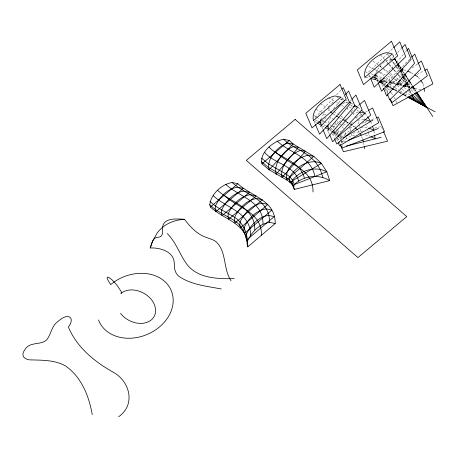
<?xml version="1.0" encoding="UTF-8"?>
<svg xmlns="http://www.w3.org/2000/svg" width="458" height="458" viewBox="0 0 458 458"><rect width="100%" height="100%" fill="white"/><g stroke="black" fill="none" stroke-linecap="round" stroke-linejoin="round"><path stroke-width="0.34" stroke-dasharray="2.29 1.72" d="M333.928 128.532L333.962 127.164L336.252 121.725M338.119 135.11L337.786 133.931L338.015 130.633L339.596 132.894M340.076 136.484L340.305 134.641M341.513 138.814L341.702 137.681L341.044 135.854M342.08 143.371L342.149 140.801M328.317 123.002L330.458 117.471L335.296 120.391M320.858 119.71L324.545 111.929M375.875 73.24C378.543 66.685 383.821 60.782 390.84 59.008L392.134 59.208M321.974 122.366L326.102 117.506M333.441 108.855L343.998 96.42M388.859 71.448L403.504 54.256M405.336 52.103L406.246 51.033M350.112 101.321L351.561 99.741M376.058 75.782L377.026 74.74M386.701 64.297L387.668 63.256M389.603 61.166L401.214 48.634M315.293 117.46L334.117 97.428M336.533 94.858L341.359 89.722M341.702 137.681L345.55 133.604L350.593 130.015L349.288 126.397M409.755 59.156L383.701 85.073L384.228 86.367M387.565 53.609L368.243 72.335L369.028 74.282M388.069 53.117L393.153 48.187M328.077 106.869L329.611 105.454M331.649 103.577L333.178 102.163M342.326 142.054L346.271 138.648L351.429 135.843L354.893 135.287M340.781 120.62L330.533 129.333L332.147 133.158M351.023 111.912L354.801 108.701M358.036 105.953L359.118 105.031M389.552 85.033L390.685 84.175M392.958 82.463L403.761 74.311M412.292 67.876L417.41 64.017M346.288 118.765L345.149 119.595L343.615 118.278M343.174 125.337L350.525 121.004M356.043 117.752L362.169 114.139M365.238 112.336L367.688 110.888M391.458 88.486L387.084 90.873L388.361 94.096M399.576 84.043L410.196 78.238M417.066 74.477L423.936 70.721M351.194 123.334L352.471 122.704M342.899 103.548L345.945 102.226L347.817 102.523M344.061 141.997L346.036 141.219M336.275 133.209L340.947 131.417M349.62 128.085L356.959 125.269M362.301 123.219L366.973 121.427M371.644 119.635L375.646 118.101M358.202 112.416L353.118 113.773L354.744 116.103M339.996 136.404L345.515 135.081M353.101 133.261L362.765 130.948M374.489 128.137L381.388 126.482M363.915 119.527L357.589 120.185L358.969 123.998M360.79 127.204L367.528 127.501L366.801 125.486M365.244 134.938L368.667 135.488L370.425 136.404M343.901 99.695L339.996 99.008L342.973 100.617M365.564 77.362L369.509 78.255M376.648 79.864L379.459 80.499M385.001 81.753L388.464 82.532M393.222 83.608L395.397 84.095M399.439 85.011L402.324 85.663M406.349 86.568L410.643 87.535M414.799 88.474L421.034 89.883M368.324 75.965L371.043 76.709M375.806 78.02L380.564 79.326M385.321 80.631L388.722 81.564M393.485 82.869L396.204 83.614M399.605 84.547L402.324 85.297M406.401 86.413L409.801 87.346L408.811 85.457M365.175 71.763L367.843 72.696M371.169 73.858L374.501 75.02M375.835 75.484L382.493 77.814M385.161 78.742L389.821 80.373M392.483 81.301L396.479 82.698M399.811 83.86L403.143 85.022M408.467 86.883L409.801 87.346L408.622 85.583M403.698 69.816L406.836 70.956M368.925 66.496L374.587 69.387M375.216 69.708L377.73 70.99M380.243 72.272L385.275 74.837M387.794 76.12L392.191 78.37M394.71 79.652L397.853 81.255M400.366 82.537L403.515 84.14M408.542 86.705L409.801 87.346L408.845 86.287M376.625 80.236L378.571 81.284L376.682 80.27M385.481 85.016L383.598 83.997L385.436 85.011M389.878 87.386L391.762 88.405M394.905 90.1L398.672 92.138M399.302 92.476L401.809 93.833M404.322 95.19L407.465 96.884M345.2 99.924L348.069 101.47M336.704 102.575L339.206 103.926M327.67 108.14L331.329 110.115M339.401 117.798L341.794 119.091M325.798 114.952L321.785 112.645M322.06 120.362L323.869 121.341M324.47 121.662L328.083 123.614M323.795 124.771L325.621 125.755M322.06 125.847L324.493 127.164M389.81 87.381L391.687 88.394M394.813 90.089L398.563 92.121M399.193 92.459L401.689 93.81M404.191 95.167L407.317 96.861M376.132 78.473L379.837 80.585M383.535 82.703L386.615 84.461M389.701 86.224L392.168 87.633M395.248 89.39L398.952 91.508M399.565 91.858L403.269 93.97M403.882 94.325L407.586 96.438M350.931 103.021L353.255 104.424M345.945 102.226L347.084 102.907M350.49 104.962L352.757 106.33L347.044 108.58L349.065 110.309M341.657 105.329L344.05 106.771M333.767 111.437L337.18 113.492M337.746 113.836L339.452 114.866M345.962 121.381L348.847 123.122M329.846 124.679L331.02 125.389M331.609 125.744L333.962 127.164M330.962 128.83L332.714 129.883M329.92 130.169L331.666 131.223M411.204 72.696L414.198 74.517M376.19 75.936L380.999 78.931M385.212 81.547L388.819 83.791M389.42 84.169L394.229 87.157M394.83 87.535L399.639 90.524M400.24 90.902L404.454 93.518M405.055 93.89L408.662 96.134M341.382 97.537L344.656 99.581M337.288 97.314L338.37 97.995M328.604 97.731L334.197 101.224M320.411 103.663L327.058 107.807M333.103 113.916L335.954 115.697M316.18 109.147L321.224 112.296M314.228 115.571L316.037 116.704M316.638 117.076L320.257 119.338M315.614 119.916L317.898 121.347M314.566 121.221L316.856 122.652M373.052 61.189L387.983 71.814M390.279 73.452L398.889 79.583M401.185 81.215L404.632 83.671M408.65 86.533L409.801 87.346M377.054 70.641L378.766 71.912M379.333 72.33L383.901 75.707M386.186 77.396L390.176 80.35M392.46 82.039L396.456 84.993M397.023 85.411L401.592 88.789M402.164 89.213L410.15 95.115M357.904 107.224L360.469 109.416M356.891 109.868L358.957 111.632M351.091 112.038L352.105 112.908M352.723 125.71L354.211 126.981M341.05 116.086L343.099 117.838M337.014 121.553L341.055 125.011M334.975 128.028L336.498 129.333M336.321 132.677L337.786 133.931M335.061 133.393L337.002 135.053M328.111 109.708L329.583 110.991M379.951 66.101L383.14 68.912M383.667 69.381L387.388 72.662M389.512 74.539L394.292 78.759M394.825 79.228L397.481 81.57M399.605 83.448L403.326 86.728M403.859 87.197L408.107 90.947M408.639 91.417L411.828 94.228M383.558 84.386L385.035 85.801M399.828 66.444L401.683 68.242M380.575 54.971L385.367 60.279M388.722 63.994L385.848 60.811L388.699 64.063M389.197 64.526L393.514 69.301M393.989 69.834L397.825 74.082M398.3 74.608L402.135 78.856M402.616 79.389L405.49 82.572M389.168 64.595L393.388 69.404M393.857 69.942L397.613 74.219M398.082 74.751L401.838 79.028M402.307 79.56L405.118 82.766M408.874 87.043L410.752 89.184M411.221 89.716L414.032 92.922M387.92 88.675L389.185 90.215M418.211 77.259L420.341 80.041M390.84 59.008L396.325 66.399M396.748 66.971L399.702 70.95M401.809 73.795L403.074 75.501M405.611 78.913L406.876 80.619M408.559 82.898L411.513 86.877M413.202 89.155L415.309 91.995M365.078 113.361L367.087 116.24M360.263 113.212L361.454 114.912M361.849 115.479L364.225 118.885M355.15 116.687L356.776 119.017M357.984 130.667L359.582 132.952M346.311 121.261L347.862 123.483M342.137 126.563L343.574 128.624M338.456 136.295L340.632 139.421L340.002 137.102L340.821 139.375M391.258 92.825L393.176 95.579M387.394 53.849L389.357 56.786M389.752 57.376L392.506 61.487M392.895 62.076L395.649 66.192M396.044 66.776L399.187 71.482M400.761 73.83L402.33 76.183M405.479 80.883L406.263 82.056M395.987 61.166L397.229 63.038M399.599 66.599L401.179 68.969M403.149 71.94L404.334 73.721M407.099 77.877L408.284 79.658M411.049 83.814L412.229 85.594M414.599 89.155L416.179 91.531M396.141 60.903L397.315 62.694M399.668 66.267L401.237 68.648M403.584 72.221L404.368 73.412M407.11 77.579L408.29 79.366M411.032 83.533L412.595 85.915M414.948 89.487L416.517 91.869M394.103 97.245L395.031 98.917M392.655 54.536L394.304 57.691M396.279 61.481L396.943 62.74M399.576 67.79L400.24 69.049M402.216 72.839L403.206 74.728M405.513 79.148L406.504 81.037M392.598 54.473L394.126 57.697M395.952 61.538L396.868 63.462M398.695 67.303L399.611 69.221M401.74 73.709L402.656 75.627M405.095 80.751L406.006 82.675M408.141 87.157L408.748 88.44M410.883 92.922L411.49 94.205M395.792 100.674L396.805 103.027M381.657 127.118L382.47 129.036M337.506 137.703L339.389 142.163M335.605 133.467L337.22 137.291M337.494 137.927L339.916 143.669M334.712 134.303L336.332 138.133M336.601 138.768L337.678 141.316M332.416 133.793L334.3 138.259M328.323 131.589L329.405 134.137M321.671 126.54L322.753 129.093M314.171 121.427L315.247 123.981M385.27 88.955L387.365 94.125M381.938 84.358L383.249 87.598M385.567 88.039L387.645 93.192M375.571 76.303L377.919 82.142M369.285 74.929L370.322 77.517M370.705 121.427L372.068 125.2M365.347 121.462L365.827 122.807M359.198 124.633L359.885 126.54M361.643 136.541L362.581 139.14M348.635 124.593L349.07 125.795M345.086 132.333L345.727 134.87M340.878 140.091L341.851 142.781L341.542 141.648M423.043 84.049L423.776 87.409M373.98 130.896L374.455 134.205M367.906 130.164L368.095 131.492M368.192 132.156L368.667 135.488M363.623 142.438L364.116 145.902M360.389 129.11L360.852 132.345M350.593 130.015L350.782 131.309M351.149 133.902L351.429 135.843M346.088 137.389L346.271 138.648M342.24 145.535L342.441 146.915M341.233 140.509L341.628 143.297"/><path stroke-width="0.69" d="M325.106 127.49L328.758 129.465L328.048 127.072L328.071 125M317.434 123.013L321.447 125.521L320.755 123.128L320.858 119.71M209.753 204.652C211.035 193.974 221.701 184.271 232.114 182.479L237.834 183.715C251.522 196.579 275.527 200.163 275.218 223.538L247.801 246.845C246.519 236.866 243.519 226.309 234.359 220.664C226.166 215.306 216.703 211.773 209.753 204.652L210.411 207.022C224.105 219.886 248.11 223.47 247.801 246.845M247.143 244.475C248.253 234.038 243.404 223.212 234.622 217.35C226.429 211.991 216.966 208.459 210.022 201.337M294.317 189.394L292.548 185.232L289.971 182.227L286.622 179.874L269.052 169.769L261.924 163.792C259.285 152.491 273.644 140.95 283.628 139.249L289.341 140.486L293.04 143.927L313.862 156.418L321.43 163.409L326.817 171.824L329.749 180.664C318.882 173.811 303.545 175.551 294.357 184.5L293.733 187.162L294.317 189.394L329.726 180.607M221.294 288.964C207.165 286.284 191.931 284.842 179.588 276.832C175.368 274.056 174.143 268.915 174.303 264.169C174.647 251.705 160.386 247.509 150.218 247.961L152.503 241.263L157.18 233.019A19.087 10.832 -49 0 1 163.208 226.819C169.231 222.078 176.84 219.76 184.414 219.262C189.303 225.513 194.69 231.748 201.818 235.492C206.26 237.931 211.493 238.584 215.729 241.418C226.899 251.287 222.937 268.915 231.061 280.765M150.218 247.961C151.77 244.4 152.245 238.979 156.315 237.33C157.981 237.187 159.911 237.416 161.21 236.105C163.523 233.643 162.355 229.996 162.596 226.991C164.033 217.229 177.315 219.021 184.414 219.262M375.577 73.893L374.988 75.192L374.902 77.768L375.434 79.589M247.406 241.166C251.608 232.12 259.285 223.876 269.504 222.307L275.218 223.538M276.122 174.189L298.501 147.333M327.613 130.902L349.992 104.04M345.372 94.8L348.584 91.016L354.778 105.683L326.789 138.654L323.022 129.728M406.704 50.495L408.536 48.342L414.57 63.25L386.655 96.025L383.512 88.245M282.111 177.406L305.681 151.232M333.601 134.12L357.171 107.939M352.047 99.214L355.912 95.001L362.106 109.662L332.634 141.791L329.674 134.778M269.075 169.826L293.017 143.869M320.566 126.54L344.508 100.583M401.695 48.113L405.084 44.46L411.072 59.38L381.566 91.222L378.176 82.789M341.84 89.207L343.288 87.667L349.483 102.334L319.552 134.177L315.516 124.616M411.759 57.158L414.765 54.17L420.776 69.038L389.718 99.947L387.628 94.772M393.662 47.695L399.765 41.781L405.736 56.683L374.22 87.238L370.585 78.169M118.645 416.757C135.62 404.901 130.152 382.184 114.162 372.743C95.012 362.101 77.144 347.811 68.379 327.052C75.261 317.972 68.723 313.123 60.685 319.306A17.249 9.79 -49 0 0 57.519 321.808C51.628 326.102 51.164 333.83 47.128 339.332A6.584 3.738 -49 0 1 45.892 340.546C39.565 345.183 29.427 341.685 24.904 349.654A8.061 4.574 -49 0 0 23.524 352.036L23.278 352.66A6.71 3.807 -49 0 0 22.9 354.538C22.774 357.904 26.535 359.393 29.301 359.851C41.403 360.211 54.422 359.788 65.345 365.822C81.364 376.739 89.064 396.17 92.224 414.633M286.645 179.931L313.839 156.361M338.136 136.644L365.329 113.074M261.953 163.85L289.319 140.429M313.438 120.557L340.809 97.142M364.929 77.27L392.3 53.849L386.609 52.676C376.625 54.376 362.261 65.918 364.906 77.213M210.411 207.022L237.834 183.715M359.656 104.573L364.511 100.451L370.705 115.113L336.727 143.995L334.569 138.894M417.977 63.588L421.389 61.017L427.36 75.833L391.544 102.855L389.987 98.991M343.294 137.898L372.898 120.065M289.994 182.278L321.407 163.351M368.301 110.527L372.589 108.002L378.783 122.664L339.561 145.781L338.216 142.593M424.56 70.377L427.062 69.015L432.93 83.82L392.958 105.678L390.663 99.884M348.011 140.44L378.285 128.48M292.57 185.284L326.794 171.767M376.316 117.843L378.319 117.076L384.514 131.738L341.8 148.129L340.454 144.94M346.523 145.993L381.216 137.32M234.21 278.63C218.025 278.928 198.457 278.647 187.328 264.896C179.857 254.98 176.273 242.5 167.319 233.614M298.524 147.384L293.504 146.634L287.801 143.045L283.628 139.249M392.781 59.311L395.357 59.712M349.065 102.718L350.931 103.021L349.214 102.088M305.709 151.283L300.522 150.436L293.504 146.634C283.742 150.058 273.317 163.369 276.1 174.137M293.04 143.927L287.801 143.045C277.914 145.953 266.304 158.84 269.052 169.769M353.404 106.445L357.904 107.224L354.418 105.122M313.862 156.418L308.171 155.205L300.522 150.436C290.658 153.464 279.328 166.46 282.088 177.355M340.832 97.193L335.119 95.962C325.134 97.663 310.77 109.204 313.415 120.506M370.167 78.404L375.995 79.715M380.1 80.642L385.001 81.753M389.082 82.669L392.535 83.453M396.09 84.255L398.861 84.879M403.017 85.818L405.788 86.442M411.336 87.696L414.799 88.474M359.473 112.078L365.078 113.361L361.494 110.292M372.406 77.087L375.806 78.02M381.926 79.698L384.646 80.442M389.403 81.747L392.122 82.497M396.88 83.803L398.924 84.364M403.681 85.669L405.719 86.23M321.43 163.409C309.436 158.084 296.154 166.569 289.794 176.782L289.347 179.897L289.971 182.227M364.62 119.452L370.705 121.427L367.488 116.819M374.501 75.02L375.835 75.484M383.163 78.043L384.491 78.513M397.149 82.927L399.147 83.625M404.471 85.486L405.805 85.955M407.465 71.185L410.603 72.33M326.817 171.824C315.362 165.567 300.517 170.365 292.525 180.08L291.952 182.954L292.548 185.232M368.799 128.045L373.888 130.232L372.52 126.46M398.483 81.576L399.742 82.217M404.769 84.782L406.028 85.423M371.014 136.707L375.113 138.843L374.644 135.534M382.968 83.659L379.201 81.627L382.934 83.654M389.248 87.049L386.111 85.354L389.185 87.037M392.392 88.743L394.275 89.762M402.439 94.171L403.698 94.846M408.089 97.222L435.1 111.804M342.99 119.738L345.389 121.032M326.228 126.082L328.048 127.072M392.311 88.732L394.189 89.751M402.319 94.148L403.567 94.829M407.946 97.199L426.701 107.355L416.906 92.464M380.449 80.94L382.917 82.348M387.233 84.816L388.47 85.52M408.198 96.787L426.701 107.355L415.732 92.568M349.425 123.465L351.733 124.857M332.25 131.572L334.575 132.98L333.876 130.587M414.793 74.883L417.788 76.704M409.263 96.506L426.701 107.355L414.501 93.461M336.521 116.051L338.8 117.471M318.47 121.702L320.755 123.128M399.468 79.99L400.613 80.808M405.21 84.077L406.355 84.896M410.723 95.539L426.701 107.355L412.355 94.697M261.266 161.422L268.365 167.376L285.958 177.504L289.347 179.897L291.952 182.954L293.733 187.162M261.529 158.107L268.474 163.953L286.216 174.183L289.794 176.782L292.525 180.08L294.357 184.5M264.69 152.434C274.422 163.89 294.213 165.103 298.708 180.996M355.208 127.828L357.188 129.528M268.926 146.949C279.678 158.571 300.334 160.655 304.352 178.07M330.567 111.849L332.537 113.561M275.636 152.136C289.324 165 313.329 168.584 313.026 191.959M232.114 182.479C245.803 195.348 269.814 198.927 269.504 222.307M225.605 184.248C239.294 197.117 263.298 200.696 262.989 224.076M224.122 195.371C237.811 208.235 261.816 211.814 261.512 235.194M217.413 190.179C231.101 203.043 255.106 206.627 254.797 230.002M213.176 195.663C226.865 208.527 250.869 212.111 250.566 235.486M277.119 141.018C289.645 152.983 311.291 156.567 314.846 176.33M385.527 86.276L387.497 88.159M402.147 68.689L403.074 69.587M405.965 83.104L407.408 84.696M390.027 91.245L390.874 92.276M120.563 313.392L121.467 314.497A36.611 29.049 -22.9 0 0 126.059 318.613C132.791 323.319 142.392 325.38 149.8 321.018A10.952 8.685 -22.9 0 0 152.709 318.556C157.976 312.562 155.336 303.345 150.161 298.198A36.692 29.112 -22.9 0 0 146.623 295.061C139.421 289.742 128.389 287.515 120.878 293.412L121.416 292.977A7.442 1.637 50 0 0 120.906 291.122L117.609 286.118A13.408 2.948 50 0 0 114.861 282.821L112.977 280.823A10.288 2.267 50 0 0 110.378 278.498A10.419 2.296 50 0 0 108.952 277.525L107.481 277.067L107.092 277.972L108.077 280.411L110.727 284.573A39.228 31.121 -22.9 0 1 167.422 284.281A39.228 31.121 -22.9 0 1 150.688 332.811A39.228 31.121 -22.9 0 1 98.527 319.965M420.765 80.597L422.894 83.379M359.977 133.524L361.173 135.242M402.725 76.772L403.904 78.53M406.658 82.646L407.838 84.409M397.624 63.628L399.204 66.004M401.574 69.564L402.754 71.345M404.729 74.316L406.704 77.282M408.679 80.253L410.654 83.219M412.624 86.19L414.204 88.566M416.574 92.127L432.758 116.464M398.099 63.885L399.279 65.671M401.626 69.244L402.8 71.03M404.763 74.007L406.721 76.984M409.068 80.556L410.637 82.938M412.99 86.51L414.553 88.892M394.63 58.326L395.62 60.216M397.928 64.635L398.918 66.525M400.567 69.679L401.889 72.204M403.864 75.994L405.187 78.513M407.162 82.303L408.484 84.822M394.367 58.2L395.649 60.897M397.172 64.097L398.695 67.303M400.218 70.503L401.437 73.068M402.96 76.268L404.786 80.11M406.315 83.316L407.838 86.516M409.051 89.081L410.574 92.281M411.794 94.846L413.929 99.329M383.546 131.583L387.582 141.15L343.431 151.73L340.466 144.717M362.816 139.793L363.526 141.74M322.919 177.401L320.148 169.208L315.15 161.548L308.171 155.205C298.187 156.968 283.971 168.596 286.622 179.874M338.119 135.11L338.456 136.295M423.919 88.079L424.652 91.434M364.219 146.594L364.511 148.673M215.432 206.048L215.163 209.363L215.827 211.733L243.244 188.427L237.525 187.19C227.305 188.765 219.628 197.009 215.432 206.048M221.695 209.964L221.432 213.279L222.09 215.644L249.507 192.337L243.793 191.106C233.574 192.681 225.897 200.919 221.695 209.964M228.279 213.52L228.015 216.834L228.674 219.205L256.091 195.898L250.377 194.661C240.158 196.236 232.481 204.48 228.279 213.52M234.622 217.35L234.359 220.664L235.017 223.035L262.434 199.722L256.72 198.491C246.501 200.066 238.824 208.31 234.622 217.35M240.084 222.016L239.82 225.33L240.479 227.7L267.896 204.394L262.182 203.157C251.963 204.732 244.286 212.976 240.084 222.016M244.068 227.729L243.799 231.044L244.463 233.414L271.88 210.108L266.161 208.871C255.942 210.445 248.27 218.689 244.068 227.729M246.415 234.233L246.152 237.547L246.81 239.918L274.228 216.605L268.514 215.374C258.295 216.949 250.618 225.193 246.415 234.233M295.147 119.389L246.301 160.386L357.933 257.585L406.784 216.588L295.147 119.389M340.013 84.53L305.818 113.229L312.012 127.891L346.208 99.197L340.013 84.53M391.498 41.243L357.309 69.942L363.503 84.604L397.693 55.91L391.498 41.243"/></g></svg>
